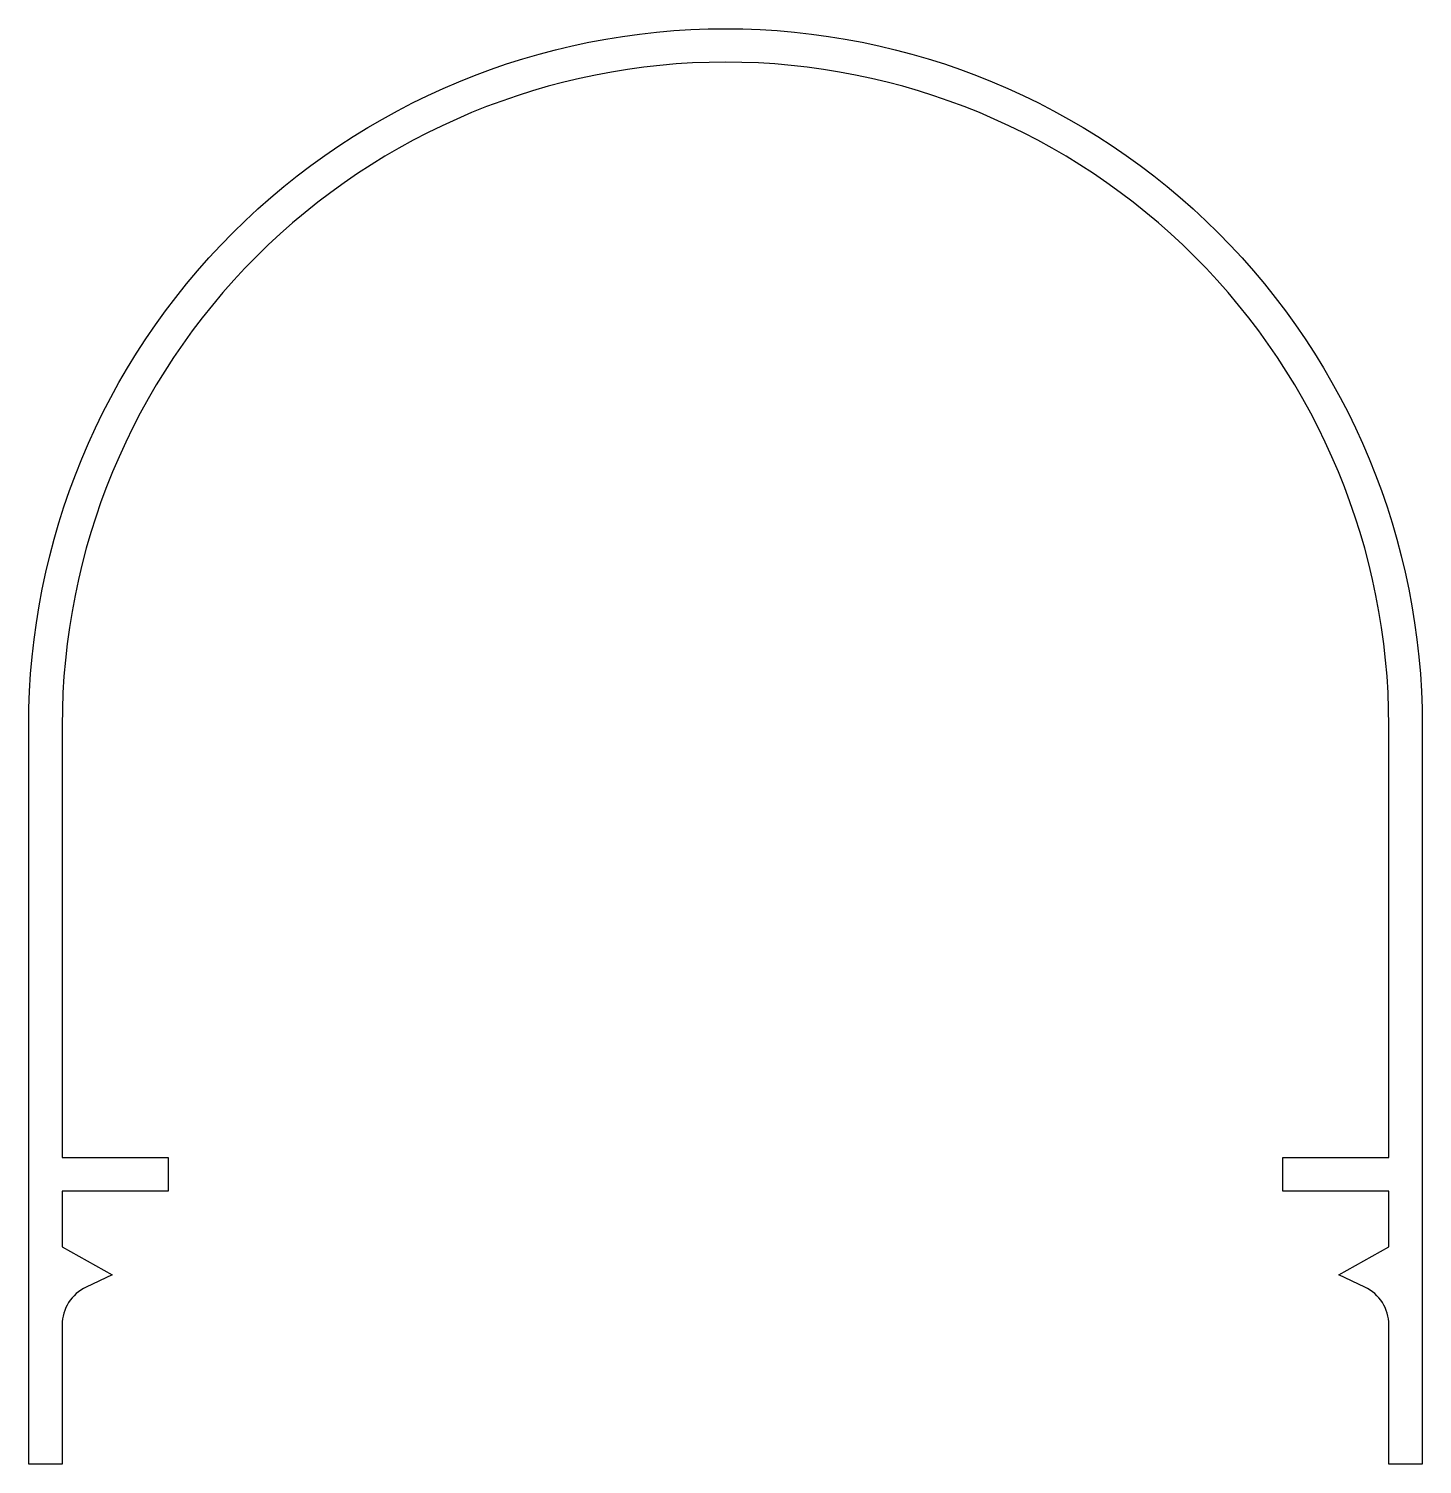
# Model space of a CAD drawing. Extents: x 448.3 to 498.3, y 206.5 to 258.
import ezdxf

# ---------------------------------------------------------------- set-up
doc = ezdxf.new("R2010")
doc.units = 0
doc.layers.add('ANA', color=220, linetype='CONTINUOUS')

msp = doc.modelspace()

# ---------------------------------------------------------------- linework, layer by layer
at = {"layer": 'ANA', "color": 0}
msp.add_lwpolyline([(448.327, 233.025, -0.414214), (473.327, 258.025, -0.414214), (498.327, 233.025), (498.327, 206.525), (497.127, 206.525), (497.127, 211.525, 0.290269), (496.267, 212.881), (495.327, 213.325), (497.127, 214.325), (497.127, 216.325), (493.327, 216.325), (493.327, 217.525), (497.127, 217.525), (497.127, 233.025, 0.414214), (473.327, 256.825, 0.414214), (449.527, 233.025), (449.527, 217.525), (453.327, 217.525), (453.327, 216.325), (449.527, 216.325), (449.527, 214.325), (451.327, 213.325), (450.387, 212.881, 0.290269), (449.527, 211.525), (449.527, 206.525), (448.327, 206.525)], format="xyb", close=True, dxfattribs=at)

doc.saveas('drawing.dxf')
